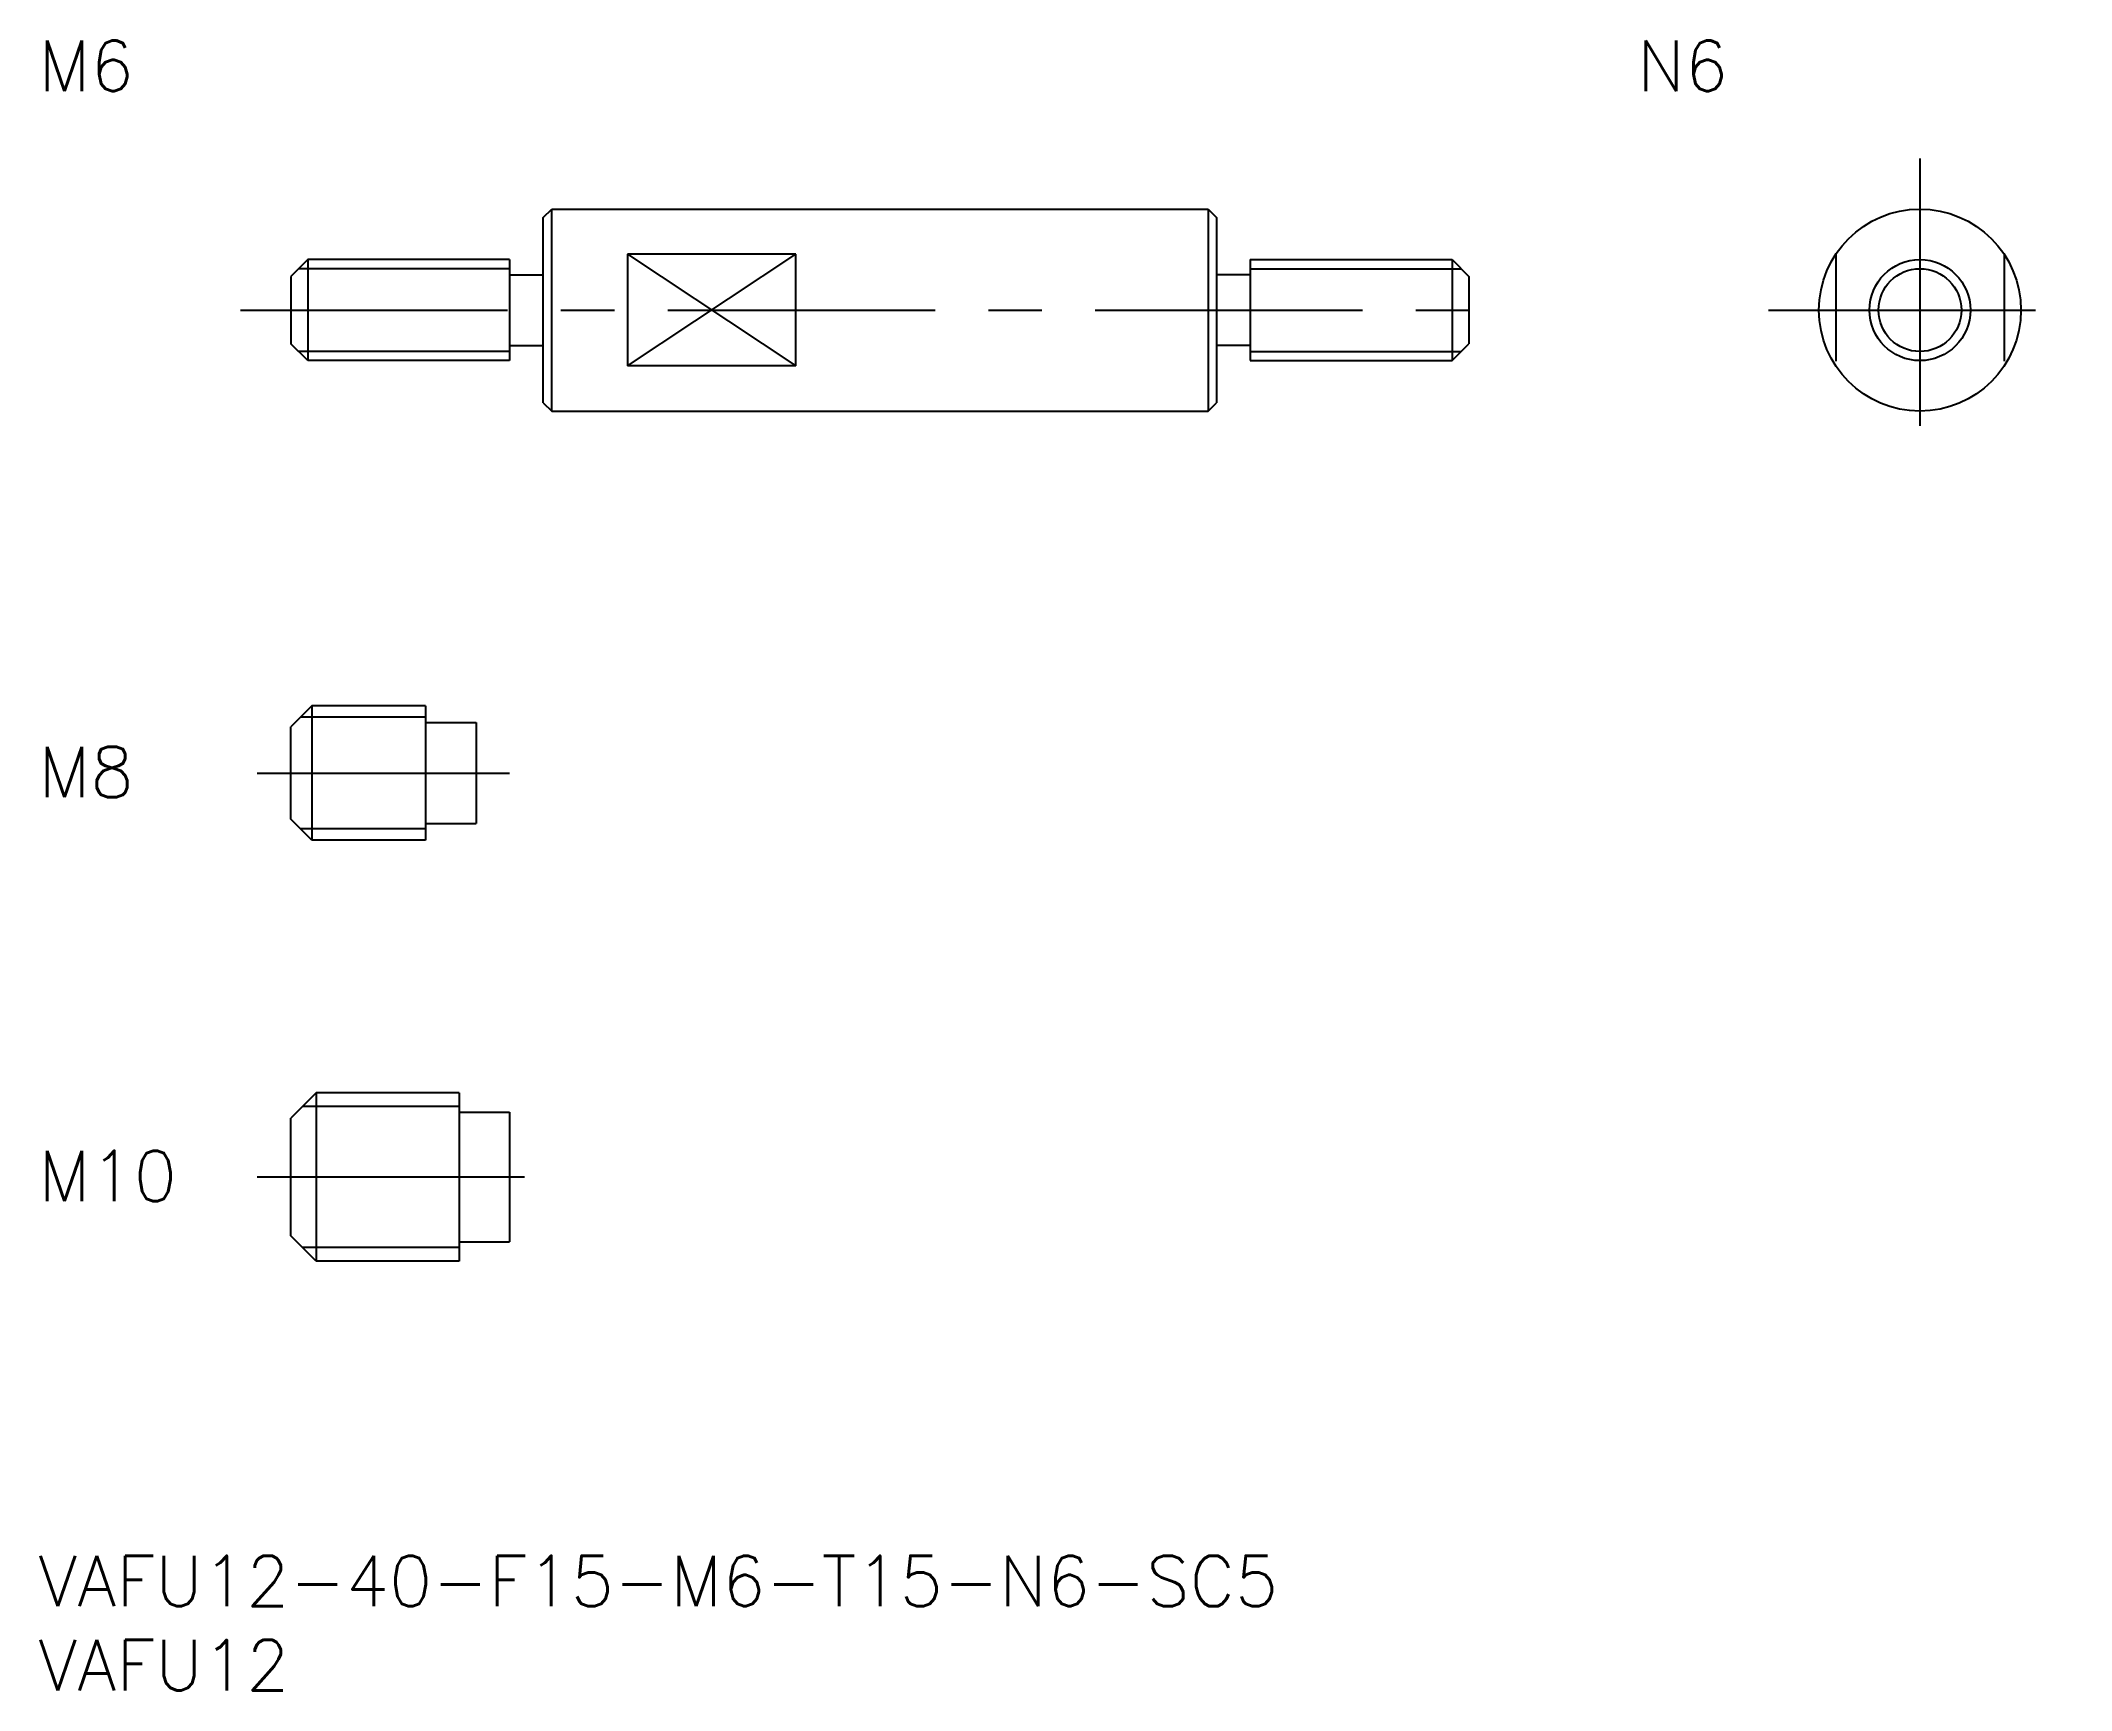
# Model space of a CAD drawing. Extents: x 0 to 121, y -8 to 90.
import ezdxf

# ---------------------------------------------------------------- set-up
doc = ezdxf.new("R2010")
doc.units = 0
doc.header["$LTSCALE"] = 0.5
doc.linetypes.add('CENTER', pattern=[50.8, 31.75, -6.35, 6.35, -6.35])
doc.linetypes.add('DASHED', pattern=[19.05, 12.7, -6.35])
for name, color, linetype in [('MSM_CENTER', 1, 'CENTER'), ('MSM_CONTINUOUS', 7, 'CONTINUOUS'), ('MSM_DASHED', 4, 'DASHED'), ('MSM_NARROW', 5, 'CONTINUOUS'), ('MSM_PART_NUMBER', 7, 'CONTINUOUS')]:
    doc.layers.add(name, color=color, linetype=linetype)
doc.styles.get("Standard").update_dxf_attribs({"font": 'txt.shx', "height": 1, "bigfont": 'bigfont.shx'})

# ---------------------------------------------------------------- blocks, each defined once
blk = doc.blocks.new('*U10')
at = {"layer": 'MSM_PART_NUMBER'}
blk.add_text('VAFU12-40-F15-M6-T15-N6-SC5', height=3, dxfattribs=at).set_placement((0, -3))
blk = doc.blocks.new('*U11')
at = {"layer": 'MSM_PART_NUMBER'}
blk.add_text('VAFU12', height=3, dxfattribs=at).set_placement((0, -8))
blk = doc.blocks.new('*U12')
at = {"layer": 'MSM_PART_NUMBER'}
blk.add_text('M10', height=3, dxfattribs=at).set_placement((0, 21.06))
blk = doc.blocks.new('*U13')
at = {"layer": 'MSM_PART_NUMBER'}
blk.add_text('M8', height=3, dxfattribs=at).set_placement((0, 45.06))
blk = doc.blocks.new('*U14')
at = {"layer": 'MSM_PART_NUMBER'}
blk.add_text('M6', height=3, dxfattribs=at).set_placement((0, 87.01))
blk = doc.blocks.new('*U15')
at = {"layer": 'MSM_PART_NUMBER'}
blk.add_text('N6', height=3, rotation=360, dxfattribs=at).set_placement((95, 87.01))

msp = doc.modelspace()

# ---------------------------------------------------------------- linework, layer by layer
at = {"layer": 'MSM_CENTER'}
for p, q in [((111.8, 83), (111.8, 65)), ((12, 74), (88, 74)), ((102.8, 74), (120.8, 74)), ((13, 46.5), (28, 46.5)), ((13, 22.5), (30, 22.5))]:
    msp.add_line(p, q, dxfattribs=at)
at = {"layer": 'MSM_CONTINUOUS'}
for p, q in [((30, 79.5), (30.5, 80)), ((30.5, 80), (69.5, 80)), ((30.5, 68), (30.5, 80)), ((69.5, 80), (69.5, 68)), ((69.5, 80), (70, 79.5)), ((30, 68.5), (30, 79.5)), ((70, 79.5), (70, 68.5)), ((45, 77.32), (35, 77.32)), ((35, 77.32), (35, 70.68)), ((45, 70.68), (45, 77.32)), ((16, 77), (15, 76)), ((28, 77), (16, 77)), ((16, 77), (16, 71)), ((28, 77), (28, 71)), ((28, 76.1), (30, 76.1)), ((72, 76.1), (70, 76.1)), ((72, 77), (84, 77)), ((72, 77), (72, 71)), ((84, 77), (85, 76)), ((84, 77), (84, 71)), ((15, 76), (15, 72)), ((85, 76), (85, 72)), ((16, 71), (15, 72)), ((28, 71.9), (30, 71.9)), ((72, 71.9), (70, 71.9)), ((84, 71), (85, 72)), ((28, 71), (16, 71)), ((45, 70.68), (35, 70.68)), ((72, 71), (84, 71)), ((30, 68.5), (30.5, 68)), ((30.5, 68), (69.5, 68)), ((69.5, 68), (70, 68.5)), ((16.25, 50.5), (15, 49.25)), ((23, 50.5), (16.25, 50.5)), ((16.25, 50.5), (16.25, 42.5)), ((23, 50.5), (23, 42.5)), ((23, 49.5), (26, 49.5)), ((26, 49.5), (26, 43.5)), ((15, 43.75), (15, 49.25)), ((16.25, 42.5), (15, 43.75)), ((23, 43.5), (26, 43.5)), ((23, 42.5), (16.25, 42.5)), ((16.5, 27.5), (15, 26)), ((25, 27.5), (16.5, 27.5)), ((16.5, 27.5), (16.5, 17.5)), ((25, 27.5), (25, 17.5)), ((15, 19), (15, 26)), ((25, 26.35), (28, 26.35)), ((28, 26.35), (28, 18.65)), ((16.5, 17.5), (15, 19)), ((25, 18.65), (28, 18.65)), ((25, 17.5), (16.5, 17.5))]:
    msp.add_line(p, q, dxfattribs=at)
for radius in [6, 3]:
    msp.add_circle((111.8, 74), radius, dxfattribs=at)
at = {"layer": 'MSM_DASHED'}
for p, q in [((106.8, 77.32), (106.8, 70.68)), ((116.8, 77.32), (116.8, 70.68))]:
    msp.add_line(p, q, dxfattribs=at)
at = {"layer": 'MSM_NARROW'}
for p, q in [((35, 77.32), (45, 70.68)), ((35, 70.68), (45, 77.32)), ((28, 76.46), (15.46, 76.46)), ((72, 76.46), (84.54, 76.46)), ((28, 71.54), (15.46, 71.54)), ((72, 71.54), (84.54, 71.54)), ((23, 49.82), (15.57, 49.82)), ((23, 43.18), (15.57, 43.18)), ((25, 26.69), (15.69, 26.69)), ((25, 18.31), (15.69, 18.31))]:
    msp.add_line(p, q, dxfattribs=at)
msp.add_circle((111.8, 74), 2.46, dxfattribs=at)

# ---------------------------------------------------------------- block references
at = {"layer": 'MSM_CONTINUOUS'}
for name in ['*U14', '*U15', '*U13', '*U12', '*U10', '*U11']:
    msp.add_blockref(name, (0, 0), dxfattribs=at)

doc.saveas('drawing.dxf')
